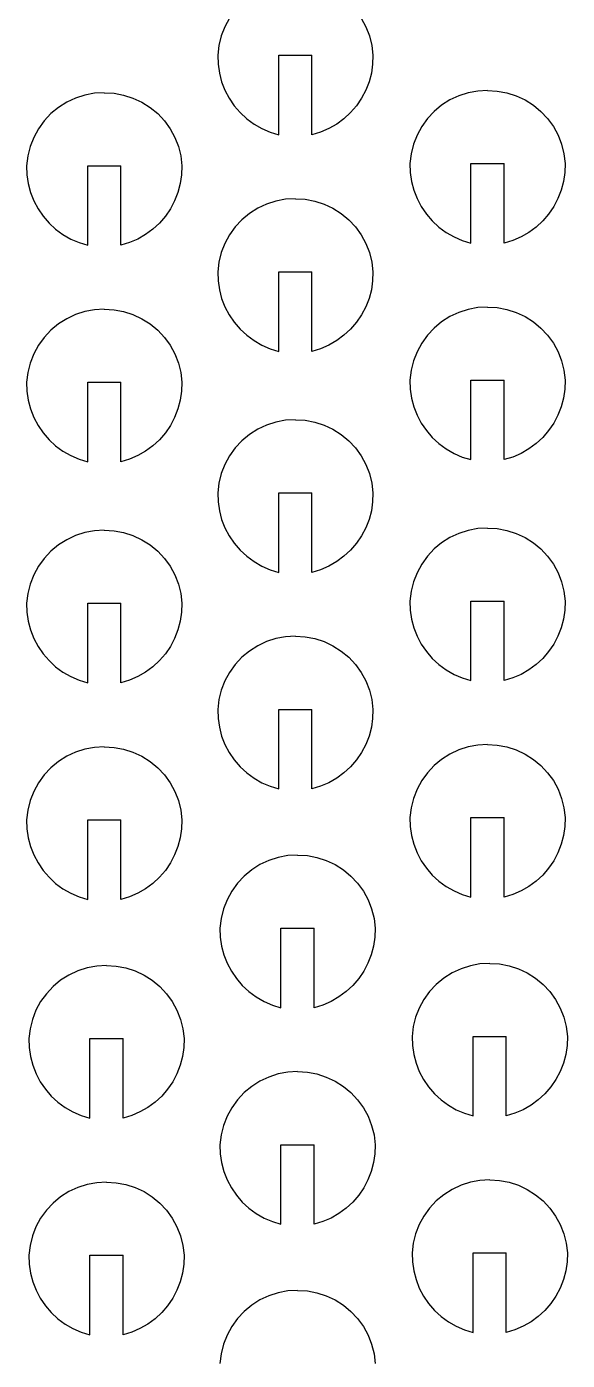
# Model space of a CAD drawing. Extents: x -3998 to 3998, y -3549 to 3549.
# Drawn here: x -1248 to -1004, y -2669 to -2066 of the extents above; entities that cross this region are included whole.
import ezdxf

# ---------------------------------------------------------------- set-up
doc = ezdxf.new("R2010")
doc.units = 0
doc.header["$MEASUREMENT"] = 0
doc.layers.get('0').update_dxf_attribs({"linetype": 'CONTINUOUS'})

msp = doc.modelspace()

# ---------------------------------------------------------------- linework, layer by layer
for p, q in [((-1156.65, -2062.09), (-1158.77, -2065.98)), ((-1097.05, -2062.09), (-1094.93, -2065.98)), ((-1158.77, -2065.98), (-1160.38, -2070.11)), ((-1094.93, -2065.98), (-1093.31, -2070.11)), ((-1161.46, -2074.41), (-1161.98, -2078.82)), ((-1160.38, -2070.11), (-1161.46, -2074.41)), ((-1093.31, -2070.11), (-1092.24, -2074.41)), ((-1092.24, -2074.41), (-1091.72, -2078.82)), ((-1161.98, -2078.82), (-1161.85, -2082.9)), ((-1134.35, -2114.82), (-1134.35, -2078.82)), ((-1134.35, -2078.82), (-1119.35, -2078.82)), ((-1119.35, -2114.82), (-1119.35, -2078.82)), ((-1091.72, -2078.82), (-1091.85, -2082.9)), ((-1161.85, -2082.9), (-1161.25, -2086.94)), ((-1161.25, -2086.94), (-1160.21, -2090.89)), ((-1092.44, -2086.94), (-1093.49, -2090.89)), ((-1091.85, -2082.9), (-1092.44, -2086.94)), ((-1160.21, -2090.89), (-1158.72, -2094.7)), ((-1093.49, -2090.89), (-1094.98, -2094.7)), ((-1230.37, -2100.06), (-1234.11, -2102.44)), ((-1226.35, -2098.19), (-1230.37, -2100.06)), ((-1222.13, -2096.83), (-1226.35, -2098.19)), ((-1217.77, -2096.02), (-1222.13, -2096.83)), ((-1213.35, -2095.77), (-1217.77, -2096.02)), ((-1213.35, -2095.77), (-1208.92, -2096.02)), ((-1208.92, -2096.02), (-1204.57, -2096.83)), ((-1204.57, -2096.83), (-1200.35, -2098.19)), ((-1200.35, -2098.19), (-1196.33, -2100.06)), ((-1196.33, -2100.06), (-1192.59, -2102.44)), ((-1158.72, -2094.7), (-1156.82, -2098.31)), ((-1156.82, -2098.31), (-1154.52, -2101.69)), ((-1096.88, -2098.31), (-1099.18, -2101.69)), ((-1094.98, -2094.7), (-1096.88, -2098.31)), ((-1056.87, -2099.06), (-1060.61, -2101.44)), ((-1052.85, -2097.19), (-1056.87, -2099.06)), ((-1048.63, -2095.83), (-1052.85, -2097.19)), ((-1044.27, -2095.02), (-1048.63, -2095.83)), ((-1039.85, -2094.77), (-1044.27, -2095.02)), ((-1039.85, -2094.77), (-1035.42, -2095.02)), ((-1035.42, -2095.02), (-1031.07, -2095.83)), ((-1031.07, -2095.83), (-1026.85, -2097.19)), ((-1026.85, -2097.19), (-1022.83, -2099.06)), ((-1022.83, -2099.06), (-1019.09, -2101.44)), ((-1237.53, -2105.26), (-1240.56, -2108.5)), ((-1234.11, -2102.44), (-1237.53, -2105.26)), ((-1192.59, -2102.44), (-1189.17, -2105.26)), ((-1189.17, -2105.26), (-1186.14, -2108.5)), ((-1154.52, -2101.69), (-1151.85, -2104.79)), ((-1151.85, -2104.79), (-1148.85, -2107.56)), ((-1101.85, -2104.79), (-1104.85, -2107.56)), ((-1099.18, -2101.69), (-1101.85, -2104.79)), ((-1064.03, -2104.26), (-1067.06, -2107.5)), ((-1060.61, -2101.44), (-1064.03, -2104.26)), ((-1019.09, -2101.44), (-1015.67, -2104.26)), ((-1015.67, -2104.26), (-1012.64, -2107.5)), ((-1243.15, -2112.09), (-1245.27, -2115.98)), ((-1240.56, -2108.5), (-1243.15, -2112.09)), ((-1186.14, -2108.5), (-1183.55, -2112.09)), ((-1183.55, -2112.09), (-1181.43, -2115.98)), ((-1148.85, -2107.56), (-1145.56, -2109.98)), ((-1145.56, -2109.98), (-1142.01, -2112.01)), ((-1142.01, -2112.01), (-1138.26, -2113.63)), ((-1111.69, -2112.01), (-1115.44, -2113.63)), ((-1108.14, -2109.98), (-1111.69, -2112.01)), ((-1104.85, -2107.56), (-1108.14, -2109.98)), ((-1069.65, -2111.09), (-1071.77, -2114.98)), ((-1067.06, -2107.5), (-1069.65, -2111.09)), ((-1012.64, -2107.5), (-1010.05, -2111.09)), ((-1010.05, -2111.09), (-1007.93, -2114.98)), ((-1245.27, -2115.98), (-1246.88, -2120.11)), ((-1181.43, -2115.98), (-1179.81, -2120.11)), ((-1138.26, -2113.63), (-1134.35, -2114.82)), ((-1115.44, -2113.63), (-1119.35, -2114.82)), ((-1071.77, -2114.98), (-1073.38, -2119.11)), ((-1007.93, -2114.98), (-1006.31, -2119.11)), ((-1246.88, -2120.11), (-1247.96, -2124.41)), ((-1179.81, -2120.11), (-1178.74, -2124.41)), ((-1074.46, -2123.41), (-1074.98, -2127.82)), ((-1073.38, -2119.11), (-1074.46, -2123.41)), ((-1006.31, -2119.11), (-1005.24, -2123.41)), ((-1005.24, -2123.41), (-1004.72, -2127.82)), ((-1247.96, -2124.41), (-1248.48, -2128.82)), ((-1248.48, -2128.82), (-1248.35, -2132.9)), ((-1220.85, -2128.82), (-1205.85, -2128.82)), ((-1220.85, -2164.82), (-1220.85, -2128.82)), ((-1205.85, -2164.82), (-1205.85, -2128.82)), ((-1178.74, -2124.41), (-1178.22, -2128.82)), ((-1178.22, -2128.82), (-1178.35, -2132.9)), ((-1074.98, -2127.82), (-1074.85, -2131.9)), ((-1047.35, -2127.82), (-1032.35, -2127.82)), ((-1047.35, -2163.82), (-1047.35, -2127.82)), ((-1032.35, -2163.82), (-1032.35, -2127.82)), ((-1004.72, -2127.82), (-1004.85, -2131.9)), ((-1248.35, -2132.9), (-1247.75, -2136.94)), ((-1178.35, -2132.9), (-1178.94, -2136.94)), ((-1074.85, -2131.9), (-1074.25, -2135.94)), ((-1074.25, -2135.94), (-1073.21, -2139.89)), ((-1005.44, -2135.94), (-1006.49, -2139.89)), ((-1004.85, -2131.9), (-1005.44, -2135.94)), ((-1247.75, -2136.94), (-1246.71, -2140.89)), ((-1246.71, -2140.89), (-1245.22, -2144.7)), ((-1179.99, -2140.89), (-1181.48, -2144.7)), ((-1178.94, -2136.94), (-1179.99, -2140.89)), ((-1073.21, -2139.89), (-1071.72, -2143.7)), ((-1006.49, -2139.89), (-1007.98, -2143.7)), ((-1245.22, -2144.7), (-1243.32, -2148.31)), ((-1243.32, -2148.31), (-1241.02, -2151.69)), ((-1183.38, -2148.31), (-1185.68, -2151.69)), ((-1181.48, -2144.7), (-1183.38, -2148.31)), ((-1143.87, -2148.06), (-1147.61, -2150.44)), ((-1139.85, -2146.19), (-1143.87, -2148.06)), ((-1135.63, -2144.83), (-1139.85, -2146.19)), ((-1131.27, -2144.02), (-1135.63, -2144.83)), ((-1126.85, -2143.77), (-1131.27, -2144.02)), ((-1126.85, -2143.77), (-1122.42, -2144.02)), ((-1122.42, -2144.02), (-1118.07, -2144.83)), ((-1118.07, -2144.83), (-1113.85, -2146.19)), ((-1113.85, -2146.19), (-1109.83, -2148.06)), ((-1109.83, -2148.06), (-1106.09, -2150.44)), ((-1071.72, -2143.7), (-1069.82, -2147.31)), ((-1069.82, -2147.31), (-1067.52, -2150.69)), ((-1009.88, -2147.31), (-1012.18, -2150.69)), ((-1007.98, -2143.7), (-1009.88, -2147.31)), ((-1241.02, -2151.69), (-1238.35, -2154.79)), ((-1185.68, -2151.69), (-1188.35, -2154.79)), ((-1151.03, -2153.26), (-1154.06, -2156.5)), ((-1147.61, -2150.44), (-1151.03, -2153.26)), ((-1106.09, -2150.44), (-1102.67, -2153.26)), ((-1102.67, -2153.26), (-1099.64, -2156.5)), ((-1067.52, -2150.69), (-1064.85, -2153.79)), ((-1064.85, -2153.79), (-1061.85, -2156.56)), ((-1014.85, -2153.79), (-1017.85, -2156.56)), ((-1012.18, -2150.69), (-1014.85, -2153.79)), ((-1238.35, -2154.79), (-1235.35, -2157.56)), ((-1235.35, -2157.56), (-1232.06, -2159.98)), ((-1232.06, -2159.98), (-1228.51, -2162.01)), ((-1194.64, -2159.98), (-1198.19, -2162.01)), ((-1191.35, -2157.56), (-1194.64, -2159.98)), ((-1188.35, -2154.79), (-1191.35, -2157.56)), ((-1156.65, -2160.09), (-1158.77, -2163.98)), ((-1154.06, -2156.5), (-1156.65, -2160.09)), ((-1099.64, -2156.5), (-1097.05, -2160.09)), ((-1097.05, -2160.09), (-1094.93, -2163.98)), ((-1061.85, -2156.56), (-1058.56, -2158.98)), ((-1058.56, -2158.98), (-1055.01, -2161.01)), ((-1021.14, -2158.98), (-1024.69, -2161.01)), ((-1017.85, -2156.56), (-1021.14, -2158.98)), ((-1228.51, -2162.01), (-1224.76, -2163.63)), ((-1224.76, -2163.63), (-1220.85, -2164.82)), ((-1201.94, -2163.63), (-1205.85, -2164.82)), ((-1198.19, -2162.01), (-1201.94, -2163.63)), ((-1158.77, -2163.98), (-1160.38, -2168.11)), ((-1094.93, -2163.98), (-1093.31, -2168.11)), ((-1055.01, -2161.01), (-1051.26, -2162.63)), ((-1051.26, -2162.63), (-1047.35, -2163.82)), ((-1028.44, -2162.63), (-1032.35, -2163.82)), ((-1024.69, -2161.01), (-1028.44, -2162.63)), ((-1161.46, -2172.41), (-1161.98, -2176.82)), ((-1160.38, -2168.11), (-1161.46, -2172.41)), ((-1093.31, -2168.11), (-1092.24, -2172.41)), ((-1092.24, -2172.41), (-1091.72, -2176.82)), ((-1161.98, -2176.82), (-1161.85, -2180.9)), ((-1134.35, -2176.82), (-1119.35, -2176.82)), ((-1134.35, -2212.82), (-1134.35, -2176.82)), ((-1119.35, -2212.82), (-1119.35, -2176.82)), ((-1091.72, -2176.82), (-1091.85, -2180.9)), ((-1161.85, -2180.9), (-1161.25, -2184.94)), ((-1091.85, -2180.9), (-1092.44, -2184.94)), ((-1161.25, -2184.94), (-1160.21, -2188.89)), ((-1160.21, -2188.89), (-1158.72, -2192.7)), ((-1093.49, -2188.89), (-1094.98, -2192.7)), ((-1092.44, -2184.94), (-1093.49, -2188.89)), ((-1226.35, -2196.19), (-1230.37, -2198.06)), ((-1222.13, -2194.83), (-1226.35, -2196.19)), ((-1217.77, -2194.02), (-1222.13, -2194.83)), ((-1213.35, -2193.77), (-1217.77, -2194.02)), ((-1213.35, -2193.77), (-1208.92, -2194.02)), ((-1208.92, -2194.02), (-1204.57, -2194.83)), ((-1204.57, -2194.83), (-1200.35, -2196.19)), ((-1200.35, -2196.19), (-1196.33, -2198.06)), ((-1158.72, -2192.7), (-1156.82, -2196.31)), ((-1156.82, -2196.31), (-1154.52, -2199.69)), ((-1096.88, -2196.31), (-1099.18, -2199.69)), ((-1094.98, -2192.7), (-1096.88, -2196.31)), ((-1052.85, -2195.19), (-1056.87, -2197.06)), ((-1048.63, -2193.83), (-1052.85, -2195.19)), ((-1044.27, -2193.02), (-1048.63, -2193.83)), ((-1039.85, -2192.77), (-1044.27, -2193.02)), ((-1039.85, -2192.77), (-1035.42, -2193.02)), ((-1035.42, -2193.02), (-1031.07, -2193.83)), ((-1031.07, -2193.83), (-1026.85, -2195.19)), ((-1026.85, -2195.19), (-1022.83, -2197.06)), ((-1234.11, -2200.44), (-1237.53, -2203.26)), ((-1230.37, -2198.06), (-1234.11, -2200.44)), ((-1196.33, -2198.06), (-1192.59, -2200.44)), ((-1192.59, -2200.44), (-1189.17, -2203.26)), ((-1154.52, -2199.69), (-1151.85, -2202.79)), ((-1099.18, -2199.69), (-1101.85, -2202.79)), ((-1064.03, -2202.26), (-1067.06, -2205.5)), ((-1060.61, -2199.44), (-1064.03, -2202.26)), ((-1056.87, -2197.06), (-1060.61, -2199.44)), ((-1022.83, -2197.06), (-1019.09, -2199.44)), ((-1019.09, -2199.44), (-1015.67, -2202.26)), ((-1015.67, -2202.26), (-1012.64, -2205.5)), ((-1240.56, -2206.5), (-1243.15, -2210.09)), ((-1237.53, -2203.26), (-1240.56, -2206.5)), ((-1189.17, -2203.26), (-1186.14, -2206.5)), ((-1186.14, -2206.5), (-1183.55, -2210.09)), ((-1151.85, -2202.79), (-1148.85, -2205.56)), ((-1148.85, -2205.56), (-1145.56, -2207.98)), ((-1145.56, -2207.98), (-1142.01, -2210.01)), ((-1108.14, -2207.98), (-1111.69, -2210.01)), ((-1104.85, -2205.56), (-1108.14, -2207.98)), ((-1101.85, -2202.79), (-1104.85, -2205.56)), ((-1067.06, -2205.5), (-1069.65, -2209.09)), ((-1012.64, -2205.5), (-1010.05, -2209.09)), ((-1245.27, -2213.98), (-1246.88, -2218.11)), ((-1243.15, -2210.09), (-1245.27, -2213.98)), ((-1183.55, -2210.09), (-1181.43, -2213.98)), ((-1181.43, -2213.98), (-1179.81, -2218.11)), ((-1142.01, -2210.01), (-1138.26, -2211.63)), ((-1138.26, -2211.63), (-1134.35, -2212.82)), ((-1115.44, -2211.63), (-1119.35, -2212.82)), ((-1111.69, -2210.01), (-1115.44, -2211.63)), ((-1071.77, -2212.98), (-1073.38, -2217.11)), ((-1069.65, -2209.09), (-1071.77, -2212.98)), ((-1010.05, -2209.09), (-1007.93, -2212.98)), ((-1007.93, -2212.98), (-1006.31, -2217.11)), ((-1246.88, -2218.11), (-1247.96, -2222.41)), ((-1179.81, -2218.11), (-1178.74, -2222.41)), ((-1073.38, -2217.11), (-1074.46, -2221.41)), ((-1006.31, -2217.11), (-1005.24, -2221.41)), ((-1247.96, -2222.41), (-1248.48, -2226.82)), ((-1248.48, -2226.82), (-1248.35, -2230.9)), ((-1220.85, -2226.82), (-1205.85, -2226.82)), ((-1220.85, -2262.82), (-1220.85, -2226.82)), ((-1205.85, -2262.82), (-1205.85, -2226.82)), ((-1178.74, -2222.41), (-1178.22, -2226.82)), ((-1178.22, -2226.82), (-1178.35, -2230.9)), ((-1074.46, -2221.41), (-1074.98, -2225.82)), ((-1074.98, -2225.82), (-1074.85, -2229.9)), ((-1047.35, -2225.82), (-1032.35, -2225.82)), ((-1047.35, -2261.82), (-1047.35, -2225.82)), ((-1032.35, -2261.82), (-1032.35, -2225.82)), ((-1005.24, -2221.41), (-1004.72, -2225.82)), ((-1004.72, -2225.82), (-1004.85, -2229.9)), ((-1248.35, -2230.9), (-1247.75, -2234.94)), ((-1178.35, -2230.9), (-1178.94, -2234.94)), ((-1074.85, -2229.9), (-1074.25, -2233.94)), ((-1004.85, -2229.9), (-1005.44, -2233.94)), ((-1247.75, -2234.94), (-1246.71, -2238.89)), ((-1246.71, -2238.89), (-1245.22, -2242.7)), ((-1179.99, -2238.89), (-1181.48, -2242.7)), ((-1178.94, -2234.94), (-1179.99, -2238.89)), ((-1074.25, -2233.94), (-1073.21, -2237.89)), ((-1073.21, -2237.89), (-1071.72, -2241.7)), ((-1006.49, -2237.89), (-1007.98, -2241.7)), ((-1005.44, -2233.94), (-1006.49, -2237.89)), ((-1245.22, -2242.7), (-1243.32, -2246.31)), ((-1181.48, -2242.7), (-1183.38, -2246.31)), ((-1135.63, -2244.83), (-1139.85, -2246.19)), ((-1131.27, -2244.02), (-1135.63, -2244.83)), ((-1126.85, -2243.77), (-1131.27, -2244.02)), ((-1126.85, -2243.77), (-1122.42, -2244.02)), ((-1122.42, -2244.02), (-1118.07, -2244.83)), ((-1118.07, -2244.83), (-1113.85, -2246.19)), ((-1071.72, -2241.7), (-1069.82, -2245.31)), ((-1007.98, -2241.7), (-1009.88, -2245.31)), ((-1243.32, -2246.31), (-1241.02, -2249.69)), ((-1241.02, -2249.69), (-1238.35, -2252.79)), ((-1185.68, -2249.69), (-1188.35, -2252.79)), ((-1183.38, -2246.31), (-1185.68, -2249.69)), ((-1147.61, -2250.44), (-1151.03, -2253.26)), ((-1143.87, -2248.06), (-1147.61, -2250.44)), ((-1139.85, -2246.19), (-1143.87, -2248.06)), ((-1113.85, -2246.19), (-1109.83, -2248.06)), ((-1109.83, -2248.06), (-1106.09, -2250.44)), ((-1106.09, -2250.44), (-1102.67, -2253.26)), ((-1069.82, -2245.31), (-1067.52, -2248.69)), ((-1067.52, -2248.69), (-1064.85, -2251.79)), ((-1012.18, -2248.69), (-1014.85, -2251.79)), ((-1009.88, -2245.31), (-1012.18, -2248.69)), ((-1238.35, -2252.79), (-1235.35, -2255.56)), ((-1235.35, -2255.56), (-1232.06, -2257.98)), ((-1191.35, -2255.56), (-1194.64, -2257.98)), ((-1188.35, -2252.79), (-1191.35, -2255.56)), ((-1154.06, -2256.5), (-1156.65, -2260.09)), ((-1151.03, -2253.26), (-1154.06, -2256.5)), ((-1102.67, -2253.26), (-1099.64, -2256.5)), ((-1099.64, -2256.5), (-1097.05, -2260.09)), ((-1064.85, -2251.79), (-1061.85, -2254.56)), ((-1061.85, -2254.56), (-1058.56, -2256.98)), ((-1058.56, -2256.98), (-1055.01, -2259.01)), ((-1021.14, -2256.98), (-1024.69, -2259.01)), ((-1017.85, -2254.56), (-1021.14, -2256.98)), ((-1014.85, -2251.79), (-1017.85, -2254.56)), ((-1232.06, -2257.98), (-1228.51, -2260.01)), ((-1228.51, -2260.01), (-1224.76, -2261.63)), ((-1224.76, -2261.63), (-1220.85, -2262.82)), ((-1201.94, -2261.63), (-1205.85, -2262.82)), ((-1198.19, -2260.01), (-1201.94, -2261.63)), ((-1194.64, -2257.98), (-1198.19, -2260.01)), ((-1156.65, -2260.09), (-1158.77, -2263.98)), ((-1097.05, -2260.09), (-1094.93, -2263.98)), ((-1055.01, -2259.01), (-1051.26, -2260.63)), ((-1051.26, -2260.63), (-1047.35, -2261.82)), ((-1028.44, -2260.63), (-1032.35, -2261.82)), ((-1024.69, -2259.01), (-1028.44, -2260.63)), ((-1160.38, -2268.11), (-1161.46, -2272.41)), ((-1158.77, -2263.98), (-1160.38, -2268.11)), ((-1094.93, -2263.98), (-1093.31, -2268.11)), ((-1093.31, -2268.11), (-1092.24, -2272.41)), ((-1161.46, -2272.41), (-1161.98, -2276.82)), ((-1092.24, -2272.41), (-1091.72, -2276.82)), ((-1161.98, -2276.82), (-1161.85, -2280.9)), ((-1161.85, -2280.9), (-1161.25, -2284.94)), ((-1134.35, -2276.82), (-1119.35, -2276.82)), ((-1134.35, -2312.82), (-1134.35, -2276.82)), ((-1119.35, -2312.82), (-1119.35, -2276.82)), ((-1091.85, -2280.9), (-1092.44, -2284.94)), ((-1091.72, -2276.82), (-1091.85, -2280.9)), ((-1161.25, -2284.94), (-1160.21, -2288.89)), ((-1092.44, -2284.94), (-1093.49, -2288.89)), ((-1160.21, -2288.89), (-1158.72, -2292.7)), ((-1158.72, -2292.7), (-1156.82, -2296.31)), ((-1094.98, -2292.7), (-1096.88, -2296.31)), ((-1093.49, -2288.89), (-1094.98, -2292.7)), ((-1044.27, -2293.02), (-1048.63, -2293.83)), ((-1039.85, -2292.77), (-1044.27, -2293.02)), ((-1039.85, -2292.77), (-1035.42, -2293.02)), ((-1035.42, -2293.02), (-1031.07, -2293.83)), ((-1230.37, -2298.06), (-1234.11, -2300.44)), ((-1226.35, -2296.19), (-1230.37, -2298.06)), ((-1222.13, -2294.83), (-1226.35, -2296.19)), ((-1217.77, -2294.02), (-1222.13, -2294.83)), ((-1213.35, -2293.77), (-1217.77, -2294.02)), ((-1213.35, -2293.77), (-1208.92, -2294.02)), ((-1208.92, -2294.02), (-1204.57, -2294.83)), ((-1204.57, -2294.83), (-1200.35, -2296.19)), ((-1200.35, -2296.19), (-1196.33, -2298.06)), ((-1196.33, -2298.06), (-1192.59, -2300.44)), ((-1156.82, -2296.31), (-1154.52, -2299.69)), ((-1096.88, -2296.31), (-1099.18, -2299.69)), ((-1056.87, -2297.06), (-1060.61, -2299.44)), ((-1052.85, -2295.19), (-1056.87, -2297.06)), ((-1048.63, -2293.83), (-1052.85, -2295.19)), ((-1031.07, -2293.83), (-1026.85, -2295.19)), ((-1026.85, -2295.19), (-1022.83, -2297.06)), ((-1022.83, -2297.06), (-1019.09, -2299.44)), ((-1237.53, -2303.26), (-1240.56, -2306.5)), ((-1234.11, -2300.44), (-1237.53, -2303.26)), ((-1192.59, -2300.44), (-1189.17, -2303.26)), ((-1189.17, -2303.26), (-1186.14, -2306.5)), ((-1154.52, -2299.69), (-1151.85, -2302.79)), ((-1151.85, -2302.79), (-1148.85, -2305.56)), ((-1101.85, -2302.79), (-1104.85, -2305.56)), ((-1099.18, -2299.69), (-1101.85, -2302.79)), ((-1064.03, -2302.26), (-1067.06, -2305.5)), ((-1060.61, -2299.44), (-1064.03, -2302.26)), ((-1019.09, -2299.44), (-1015.67, -2302.26)), ((-1015.67, -2302.26), (-1012.64, -2305.5)), ((-1243.15, -2310.09), (-1245.27, -2313.98)), ((-1240.56, -2306.5), (-1243.15, -2310.09)), ((-1186.14, -2306.5), (-1183.55, -2310.09)), ((-1183.55, -2310.09), (-1181.43, -2313.98)), ((-1148.85, -2305.56), (-1145.56, -2307.98)), ((-1145.56, -2307.98), (-1142.01, -2310.01)), ((-1142.01, -2310.01), (-1138.26, -2311.63)), ((-1111.69, -2310.01), (-1115.44, -2311.63)), ((-1108.14, -2307.98), (-1111.69, -2310.01)), ((-1104.85, -2305.56), (-1108.14, -2307.98)), ((-1069.65, -2309.09), (-1071.77, -2312.98)), ((-1067.06, -2305.5), (-1069.65, -2309.09)), ((-1012.64, -2305.5), (-1010.05, -2309.09)), ((-1010.05, -2309.09), (-1007.93, -2312.98)), ((-1245.27, -2313.98), (-1246.88, -2318.11)), ((-1181.43, -2313.98), (-1179.81, -2318.11)), ((-1138.26, -2311.63), (-1134.35, -2312.82)), ((-1115.44, -2311.63), (-1119.35, -2312.82)), ((-1073.38, -2317.11), (-1074.46, -2321.41)), ((-1071.77, -2312.98), (-1073.38, -2317.11)), ((-1007.93, -2312.98), (-1006.31, -2317.11)), ((-1006.31, -2317.11), (-1005.24, -2321.41)), ((-1247.96, -2322.41), (-1248.48, -2326.82)), ((-1246.88, -2318.11), (-1247.96, -2322.41)), ((-1179.81, -2318.11), (-1178.74, -2322.41)), ((-1178.74, -2322.41), (-1178.22, -2326.82)), ((-1074.46, -2321.41), (-1074.98, -2325.82)), ((-1005.24, -2321.41), (-1004.72, -2325.82)), ((-1248.48, -2326.82), (-1248.35, -2330.9)), ((-1220.85, -2326.82), (-1205.85, -2326.82)), ((-1220.85, -2362.82), (-1220.85, -2326.82)), ((-1205.85, -2362.82), (-1205.85, -2326.82)), ((-1178.22, -2326.82), (-1178.35, -2330.9)), ((-1074.98, -2325.82), (-1074.85, -2329.9)), ((-1047.35, -2361.82), (-1047.35, -2325.82)), ((-1047.35, -2325.82), (-1032.35, -2325.82)), ((-1032.35, -2361.82), (-1032.35, -2325.82)), ((-1004.72, -2325.82), (-1004.85, -2329.9)), ((-1248.35, -2330.9), (-1247.75, -2334.94)), ((-1247.75, -2334.94), (-1246.71, -2338.89)), ((-1178.94, -2334.94), (-1179.99, -2338.89)), ((-1178.35, -2330.9), (-1178.94, -2334.94)), ((-1074.85, -2329.9), (-1074.25, -2333.94)), ((-1074.25, -2333.94), (-1073.21, -2337.89)), ((-1005.44, -2333.94), (-1006.49, -2337.89)), ((-1004.85, -2329.9), (-1005.44, -2333.94)), ((-1246.71, -2338.89), (-1245.22, -2342.7)), ((-1179.99, -2338.89), (-1181.48, -2342.7)), ((-1073.21, -2337.89), (-1071.72, -2341.7)), ((-1006.49, -2337.89), (-1007.98, -2341.7)), ((-1245.22, -2342.7), (-1243.32, -2346.31)), ((-1243.32, -2346.31), (-1241.02, -2349.69)), ((-1183.38, -2346.31), (-1185.68, -2349.69)), ((-1181.48, -2342.7), (-1183.38, -2346.31)), ((-1143.87, -2346.06), (-1147.61, -2348.44)), ((-1139.85, -2344.19), (-1143.87, -2346.06)), ((-1135.63, -2342.83), (-1139.85, -2344.19)), ((-1131.27, -2342.02), (-1135.63, -2342.83)), ((-1126.85, -2341.77), (-1131.27, -2342.02)), ((-1126.85, -2341.77), (-1122.42, -2342.02)), ((-1122.42, -2342.02), (-1118.07, -2342.83)), ((-1118.07, -2342.83), (-1113.85, -2344.19)), ((-1113.85, -2344.19), (-1109.83, -2346.06)), ((-1109.83, -2346.06), (-1106.09, -2348.44)), ((-1071.72, -2341.7), (-1069.82, -2345.31)), ((-1069.82, -2345.31), (-1067.52, -2348.69)), ((-1009.88, -2345.31), (-1012.18, -2348.69)), ((-1007.98, -2341.7), (-1009.88, -2345.31)), ((-1241.02, -2349.69), (-1238.35, -2352.79)), ((-1238.35, -2352.79), (-1235.35, -2355.56)), ((-1188.35, -2352.79), (-1191.35, -2355.56)), ((-1185.68, -2349.69), (-1188.35, -2352.79)), ((-1151.03, -2351.26), (-1154.06, -2354.5)), ((-1147.61, -2348.44), (-1151.03, -2351.26)), ((-1106.09, -2348.44), (-1102.67, -2351.26)), ((-1102.67, -2351.26), (-1099.64, -2354.5)), ((-1067.52, -2348.69), (-1064.85, -2351.79)), ((-1064.85, -2351.79), (-1061.85, -2354.56)), ((-1014.85, -2351.79), (-1017.85, -2354.56)), ((-1012.18, -2348.69), (-1014.85, -2351.79)), ((-1235.35, -2355.56), (-1232.06, -2357.98)), ((-1232.06, -2357.98), (-1228.51, -2360.01)), ((-1194.64, -2357.98), (-1198.19, -2360.01)), ((-1191.35, -2355.56), (-1194.64, -2357.98)), ((-1156.65, -2358.09), (-1158.77, -2361.98)), ((-1154.06, -2354.5), (-1156.65, -2358.09)), ((-1099.64, -2354.5), (-1097.05, -2358.09)), ((-1097.05, -2358.09), (-1094.93, -2361.98)), ((-1061.85, -2354.56), (-1058.56, -2356.98)), ((-1058.56, -2356.98), (-1055.01, -2359.01)), ((-1055.01, -2359.01), (-1051.26, -2360.63)), ((-1024.69, -2359.01), (-1028.44, -2360.63)), ((-1021.14, -2356.98), (-1024.69, -2359.01)), ((-1017.85, -2354.56), (-1021.14, -2356.98)), ((-1228.51, -2360.01), (-1224.76, -2361.63)), ((-1224.76, -2361.63), (-1220.85, -2362.82)), ((-1201.94, -2361.63), (-1205.85, -2362.82)), ((-1198.19, -2360.01), (-1201.94, -2361.63)), ((-1158.77, -2361.98), (-1160.38, -2366.11)), ((-1094.93, -2361.98), (-1093.31, -2366.11)), ((-1051.26, -2360.63), (-1047.35, -2361.82)), ((-1028.44, -2360.63), (-1032.35, -2361.82)), ((-1161.46, -2370.41), (-1161.98, -2374.82)), ((-1160.38, -2366.11), (-1161.46, -2370.41)), ((-1093.31, -2366.11), (-1092.24, -2370.41)), ((-1092.24, -2370.41), (-1091.72, -2374.82)), ((-1161.98, -2374.82), (-1161.85, -2378.9)), ((-1134.35, -2410.82), (-1134.35, -2374.82)), ((-1134.35, -2374.82), (-1119.35, -2374.82)), ((-1119.35, -2410.82), (-1119.35, -2374.82)), ((-1091.72, -2374.82), (-1091.85, -2378.9)), ((-1161.85, -2378.9), (-1161.25, -2382.94)), ((-1161.25, -2382.94), (-1160.21, -2386.89)), ((-1092.44, -2382.94), (-1093.49, -2386.89)), ((-1091.85, -2378.9), (-1092.44, -2382.94)), ((-1160.21, -2386.89), (-1158.72, -2390.7)), ((-1093.49, -2386.89), (-1094.98, -2390.7)), ((-1226.35, -2394.19), (-1230.37, -2396.06)), ((-1222.13, -2392.83), (-1226.35, -2394.19)), ((-1217.77, -2392.02), (-1222.13, -2392.83)), ((-1213.35, -2391.77), (-1217.77, -2392.02)), ((-1213.35, -2391.77), (-1208.92, -2392.02)), ((-1208.92, -2392.02), (-1204.57, -2392.83)), ((-1204.57, -2392.83), (-1200.35, -2394.19)), ((-1200.35, -2394.19), (-1196.33, -2396.06)), ((-1158.72, -2390.7), (-1156.82, -2394.31)), ((-1156.82, -2394.31), (-1154.52, -2397.69)), ((-1096.88, -2394.31), (-1099.18, -2397.69)), ((-1094.98, -2390.7), (-1096.88, -2394.31)), ((-1056.87, -2395.06), (-1060.61, -2397.44)), ((-1052.85, -2393.19), (-1056.87, -2395.06)), ((-1048.63, -2391.83), (-1052.85, -2393.19)), ((-1044.27, -2391.02), (-1048.63, -2391.83)), ((-1039.85, -2390.77), (-1044.27, -2391.02)), ((-1039.85, -2390.77), (-1035.42, -2391.02)), ((-1035.42, -2391.02), (-1031.07, -2391.83)), ((-1031.07, -2391.83), (-1026.85, -2393.19)), ((-1026.85, -2393.19), (-1022.83, -2395.06)), ((-1022.83, -2395.06), (-1019.09, -2397.44)), ((-1237.53, -2401.26), (-1240.56, -2404.5)), ((-1234.11, -2398.44), (-1237.53, -2401.26)), ((-1230.37, -2396.06), (-1234.11, -2398.44)), ((-1196.33, -2396.06), (-1192.59, -2398.44)), ((-1192.59, -2398.44), (-1189.17, -2401.26)), ((-1189.17, -2401.26), (-1186.14, -2404.5)), ((-1154.52, -2397.69), (-1151.85, -2400.79)), ((-1151.85, -2400.79), (-1148.85, -2403.56)), ((-1101.85, -2400.79), (-1104.85, -2403.56)), ((-1099.18, -2397.69), (-1101.85, -2400.79)), ((-1064.03, -2400.26), (-1067.06, -2403.5)), ((-1060.61, -2397.44), (-1064.03, -2400.26)), ((-1019.09, -2397.44), (-1015.67, -2400.26)), ((-1015.67, -2400.26), (-1012.64, -2403.5)), ((-1240.56, -2404.5), (-1243.15, -2408.09)), ((-1186.14, -2404.5), (-1183.55, -2408.09)), ((-1148.85, -2403.56), (-1145.56, -2405.98)), ((-1145.56, -2405.98), (-1142.01, -2408.01)), ((-1108.14, -2405.98), (-1111.69, -2408.01)), ((-1104.85, -2403.56), (-1108.14, -2405.98)), ((-1069.65, -2407.09), (-1071.77, -2410.98)), ((-1067.06, -2403.5), (-1069.65, -2407.09)), ((-1012.64, -2403.5), (-1010.05, -2407.09)), ((-1010.05, -2407.09), (-1007.93, -2410.98)), ((-1245.27, -2411.98), (-1246.88, -2416.11)), ((-1243.15, -2408.09), (-1245.27, -2411.98)), ((-1183.55, -2408.09), (-1181.43, -2411.98)), ((-1181.43, -2411.98), (-1179.81, -2416.11)), ((-1142.01, -2408.01), (-1138.26, -2409.63)), ((-1138.26, -2409.63), (-1134.35, -2410.82)), ((-1115.44, -2409.63), (-1119.35, -2410.82)), ((-1111.69, -2408.01), (-1115.44, -2409.63)), ((-1071.77, -2410.98), (-1073.38, -2415.11)), ((-1007.93, -2410.98), (-1006.31, -2415.11)), ((-1246.88, -2416.11), (-1247.96, -2420.41)), ((-1179.81, -2416.11), (-1178.74, -2420.41)), ((-1074.46, -2419.41), (-1074.98, -2423.82)), ((-1073.38, -2415.11), (-1074.46, -2419.41)), ((-1006.31, -2415.11), (-1005.24, -2419.41)), ((-1005.24, -2419.41), (-1004.72, -2423.82)), ((-1247.96, -2420.41), (-1248.48, -2424.82)), ((-1248.48, -2424.82), (-1248.35, -2428.9)), ((-1220.85, -2424.82), (-1205.85, -2424.82)), ((-1220.85, -2460.82), (-1220.85, -2424.82)), ((-1205.85, -2460.82), (-1205.85, -2424.82)), ((-1178.74, -2420.41), (-1178.22, -2424.82)), ((-1178.22, -2424.82), (-1178.35, -2428.9)), ((-1074.98, -2423.82), (-1074.85, -2427.9)), ((-1047.35, -2459.82), (-1047.35, -2423.82)), ((-1047.35, -2423.82), (-1032.35, -2423.82)), ((-1032.35, -2459.82), (-1032.35, -2423.82)), ((-1004.72, -2423.82), (-1004.85, -2427.9)), ((-1248.35, -2428.9), (-1247.75, -2432.94)), ((-1178.35, -2428.9), (-1178.94, -2432.94)), ((-1074.85, -2427.9), (-1074.25, -2431.94)), ((-1074.25, -2431.94), (-1073.21, -2435.89)), ((-1005.44, -2431.94), (-1006.49, -2435.89)), ((-1004.85, -2427.9), (-1005.44, -2431.94)), ((-1247.75, -2432.94), (-1246.71, -2436.89)), ((-1246.71, -2436.89), (-1245.22, -2440.7)), ((-1179.99, -2436.89), (-1181.48, -2440.7)), ((-1178.94, -2432.94), (-1179.99, -2436.89)), ((-1073.21, -2435.89), (-1071.72, -2439.7)), ((-1006.49, -2435.89), (-1007.98, -2439.7)), ((-1245.22, -2440.7), (-1243.32, -2444.31)), ((-1181.48, -2440.7), (-1183.38, -2444.31)), ((-1138.85, -2443.19), (-1142.87, -2445.06)), ((-1134.63, -2441.83), (-1138.85, -2443.19)), ((-1130.27, -2441.02), (-1134.63, -2441.83)), ((-1125.85, -2440.77), (-1130.27, -2441.02)), ((-1125.85, -2440.77), (-1121.42, -2441.02)), ((-1121.42, -2441.02), (-1117.07, -2441.83)), ((-1117.07, -2441.83), (-1112.85, -2443.19)), ((-1112.85, -2443.19), (-1108.83, -2445.06)), ((-1071.72, -2439.7), (-1069.82, -2443.31)), ((-1069.82, -2443.31), (-1067.52, -2446.69)), ((-1009.88, -2443.31), (-1012.18, -2446.69)), ((-1007.98, -2439.7), (-1009.88, -2443.31)), ((-1243.32, -2444.31), (-1241.02, -2447.69)), ((-1241.02, -2447.69), (-1238.35, -2450.79)), ((-1185.68, -2447.69), (-1188.35, -2450.79)), ((-1183.38, -2444.31), (-1185.68, -2447.69)), ((-1146.61, -2447.44), (-1150.03, -2450.26)), ((-1142.87, -2445.06), (-1146.61, -2447.44)), ((-1108.83, -2445.06), (-1105.09, -2447.44)), ((-1105.09, -2447.44), (-1101.67, -2450.26)), ((-1067.52, -2446.69), (-1064.85, -2449.79)), ((-1064.85, -2449.79), (-1061.85, -2452.56)), ((-1014.85, -2449.79), (-1017.85, -2452.56)), ((-1012.18, -2446.69), (-1014.85, -2449.79)), ((-1238.35, -2450.79), (-1235.35, -2453.56)), ((-1235.35, -2453.56), (-1232.06, -2455.98)), ((-1232.06, -2455.98), (-1228.51, -2458.01)), ((-1194.64, -2455.98), (-1198.19, -2458.01)), ((-1191.35, -2453.56), (-1194.64, -2455.98)), ((-1188.35, -2450.79), (-1191.35, -2453.56)), ((-1153.06, -2453.5), (-1155.65, -2457.09)), ((-1150.03, -2450.26), (-1153.06, -2453.5)), ((-1101.67, -2450.26), (-1098.64, -2453.5)), ((-1098.64, -2453.5), (-1096.05, -2457.09)), ((-1061.85, -2452.56), (-1058.56, -2454.98)), ((-1058.56, -2454.98), (-1055.01, -2457.01)), ((-1021.14, -2454.98), (-1024.69, -2457.01)), ((-1017.85, -2452.56), (-1021.14, -2454.98)), ((-1228.51, -2458.01), (-1224.76, -2459.63)), ((-1224.76, -2459.63), (-1220.85, -2460.82)), ((-1201.94, -2459.63), (-1205.85, -2460.82)), ((-1198.19, -2458.01), (-1201.94, -2459.63)), ((-1157.77, -2460.98), (-1159.38, -2465.11)), ((-1155.65, -2457.09), (-1157.77, -2460.98)), ((-1096.05, -2457.09), (-1093.93, -2460.98)), ((-1093.93, -2460.98), (-1092.31, -2465.11)), ((-1055.01, -2457.01), (-1051.26, -2458.63)), ((-1051.26, -2458.63), (-1047.35, -2459.82)), ((-1028.44, -2458.63), (-1032.35, -2459.82)), ((-1024.69, -2457.01), (-1028.44, -2458.63)), ((-1159.38, -2465.11), (-1160.46, -2469.41)), ((-1092.31, -2465.11), (-1091.24, -2469.41)), ((-1160.46, -2469.41), (-1160.98, -2473.82)), ((-1160.98, -2473.82), (-1160.85, -2477.9)), ((-1133.35, -2509.82), (-1133.35, -2473.82)), ((-1133.35, -2473.82), (-1118.35, -2473.82)), ((-1118.35, -2509.82), (-1118.35, -2473.82)), ((-1091.24, -2469.41), (-1090.72, -2473.82)), ((-1090.72, -2473.82), (-1090.85, -2477.9)), ((-1160.85, -2477.9), (-1160.25, -2481.94)), ((-1090.85, -2477.9), (-1091.44, -2481.94)), ((-1160.25, -2481.94), (-1159.21, -2485.89)), ((-1159.21, -2485.89), (-1157.72, -2489.7)), ((-1092.49, -2485.89), (-1093.98, -2489.7)), ((-1091.44, -2481.94), (-1092.49, -2485.89)), ((-1221.13, -2491.83), (-1225.35, -2493.19)), ((-1216.77, -2491.02), (-1221.13, -2491.83)), ((-1212.35, -2490.77), (-1216.77, -2491.02)), ((-1212.35, -2490.77), (-1207.92, -2491.02)), ((-1207.92, -2491.02), (-1203.57, -2491.83)), ((-1203.57, -2491.83), (-1199.35, -2493.19)), ((-1157.72, -2489.7), (-1155.82, -2493.31)), ((-1093.98, -2489.7), (-1095.88, -2493.31)), ((-1051.85, -2492.19), (-1055.87, -2494.06)), ((-1047.63, -2490.83), (-1051.85, -2492.19)), ((-1043.27, -2490.02), (-1047.63, -2490.83)), ((-1038.85, -2489.77), (-1043.27, -2490.02)), ((-1038.85, -2489.77), (-1034.42, -2490.02)), ((-1034.42, -2490.02), (-1030.07, -2490.83)), ((-1030.07, -2490.83), (-1025.85, -2492.19)), ((-1025.85, -2492.19), (-1021.83, -2494.06)), ((-1233.11, -2497.44), (-1236.53, -2500.26)), ((-1229.37, -2495.06), (-1233.11, -2497.44)), ((-1225.35, -2493.19), (-1229.37, -2495.06)), ((-1199.35, -2493.19), (-1195.33, -2495.06)), ((-1195.33, -2495.06), (-1191.59, -2497.44)), ((-1191.59, -2497.44), (-1188.17, -2500.26)), ((-1155.82, -2493.31), (-1153.52, -2496.69)), ((-1153.52, -2496.69), (-1150.85, -2499.79)), ((-1098.18, -2496.69), (-1100.85, -2499.79)), ((-1095.88, -2493.31), (-1098.18, -2496.69)), ((-1059.61, -2496.44), (-1063.03, -2499.26)), ((-1055.87, -2494.06), (-1059.61, -2496.44)), ((-1021.83, -2494.06), (-1018.09, -2496.44)), ((-1018.09, -2496.44), (-1014.67, -2499.26)), ((-1239.56, -2503.5), (-1242.15, -2507.09)), ((-1236.53, -2500.26), (-1239.56, -2503.5)), ((-1188.17, -2500.26), (-1185.14, -2503.5)), ((-1185.14, -2503.5), (-1182.55, -2507.09)), ((-1150.85, -2499.79), (-1147.85, -2502.56)), ((-1147.85, -2502.56), (-1144.56, -2504.98)), ((-1103.85, -2502.56), (-1107.14, -2504.98)), ((-1100.85, -2499.79), (-1103.85, -2502.56)), ((-1066.06, -2502.5), (-1068.65, -2506.09)), ((-1063.03, -2499.26), (-1066.06, -2502.5)), ((-1014.67, -2499.26), (-1011.64, -2502.5)), ((-1011.64, -2502.5), (-1009.05, -2506.09)), ((-1242.15, -2507.09), (-1244.27, -2510.98)), ((-1182.55, -2507.09), (-1180.43, -2510.98)), ((-1144.56, -2504.98), (-1141.01, -2507.01)), ((-1141.01, -2507.01), (-1137.26, -2508.63)), ((-1137.26, -2508.63), (-1133.35, -2509.82)), ((-1114.44, -2508.63), (-1118.35, -2509.82)), ((-1110.69, -2507.01), (-1114.44, -2508.63)), ((-1107.14, -2504.98), (-1110.69, -2507.01)), ((-1070.77, -2509.98), (-1072.38, -2514.11)), ((-1068.65, -2506.09), (-1070.77, -2509.98)), ((-1009.05, -2506.09), (-1006.93, -2509.98)), ((-1006.93, -2509.98), (-1005.31, -2514.11)), ((-1245.88, -2515.11), (-1246.96, -2519.41)), ((-1244.27, -2510.98), (-1245.88, -2515.11)), ((-1180.43, -2510.98), (-1178.81, -2515.11)), ((-1178.81, -2515.11), (-1177.74, -2519.41)), ((-1072.38, -2514.11), (-1073.46, -2518.41)), ((-1005.31, -2514.11), (-1004.24, -2518.41)), ((-1246.96, -2519.41), (-1247.48, -2523.82)), ((-1177.74, -2519.41), (-1177.22, -2523.82)), ((-1073.46, -2518.41), (-1073.98, -2522.82)), ((-1004.24, -2518.41), (-1003.72, -2522.82)), ((-1247.48, -2523.82), (-1247.35, -2527.9)), ((-1247.35, -2527.9), (-1246.75, -2531.94)), ((-1219.85, -2559.82), (-1219.85, -2523.82)), ((-1219.85, -2523.82), (-1204.85, -2523.82)), ((-1204.85, -2559.82), (-1204.85, -2523.82)), ((-1177.35, -2527.9), (-1177.94, -2531.94)), ((-1177.22, -2523.82), (-1177.35, -2527.9)), ((-1073.98, -2522.82), (-1073.85, -2526.9)), ((-1073.85, -2526.9), (-1073.25, -2530.94)), ((-1046.35, -2522.82), (-1031.35, -2522.82)), ((-1046.35, -2558.82), (-1046.35, -2522.82)), ((-1031.35, -2558.82), (-1031.35, -2522.82)), ((-1003.85, -2526.9), (-1004.44, -2530.94)), ((-1003.72, -2522.82), (-1003.85, -2526.9)), ((-1246.75, -2531.94), (-1245.71, -2535.89)), ((-1177.94, -2531.94), (-1178.99, -2535.89)), ((-1073.25, -2530.94), (-1072.21, -2534.89)), ((-1004.44, -2530.94), (-1005.49, -2534.89)), ((-1245.71, -2535.89), (-1244.22, -2539.7)), ((-1244.22, -2539.7), (-1242.32, -2543.31)), ((-1180.48, -2539.7), (-1182.38, -2543.31)), ((-1178.99, -2535.89), (-1180.48, -2539.7)), ((-1134.63, -2539.83), (-1138.85, -2541.19)), ((-1130.27, -2539.02), (-1134.63, -2539.83)), ((-1125.85, -2538.77), (-1130.27, -2539.02)), ((-1125.85, -2538.77), (-1121.42, -2539.02)), ((-1121.42, -2539.02), (-1117.07, -2539.83)), ((-1117.07, -2539.83), (-1112.85, -2541.19)), ((-1072.21, -2534.89), (-1070.72, -2538.7)), ((-1070.72, -2538.7), (-1068.82, -2542.31)), ((-1006.98, -2538.7), (-1008.88, -2542.31)), ((-1005.49, -2534.89), (-1006.98, -2538.7)), ((-1242.32, -2543.31), (-1240.02, -2546.69)), ((-1240.02, -2546.69), (-1237.35, -2549.79)), ((-1184.68, -2546.69), (-1187.35, -2549.79)), ((-1182.38, -2543.31), (-1184.68, -2546.69)), ((-1146.61, -2545.44), (-1150.03, -2548.26)), ((-1142.87, -2543.06), (-1146.61, -2545.44)), ((-1138.85, -2541.19), (-1142.87, -2543.06)), ((-1112.85, -2541.19), (-1108.83, -2543.06)), ((-1108.83, -2543.06), (-1105.09, -2545.44)), ((-1105.09, -2545.44), (-1101.67, -2548.26)), ((-1068.82, -2542.31), (-1066.52, -2545.69)), ((-1066.52, -2545.69), (-1063.85, -2548.79)), ((-1011.18, -2545.69), (-1013.85, -2548.79)), ((-1008.88, -2542.31), (-1011.18, -2545.69)), ((-1237.35, -2549.79), (-1234.35, -2552.56)), ((-1234.35, -2552.56), (-1231.06, -2554.98)), ((-1190.35, -2552.56), (-1193.64, -2554.98)), ((-1187.35, -2549.79), (-1190.35, -2552.56)), ((-1153.06, -2551.5), (-1155.65, -2555.09)), ((-1150.03, -2548.26), (-1153.06, -2551.5)), ((-1101.67, -2548.26), (-1098.64, -2551.5)), ((-1098.64, -2551.5), (-1096.05, -2555.09)), ((-1063.85, -2548.79), (-1060.85, -2551.56)), ((-1060.85, -2551.56), (-1057.56, -2553.98)), ((-1016.85, -2551.56), (-1020.14, -2553.98)), ((-1013.85, -2548.79), (-1016.85, -2551.56)), ((-1231.06, -2554.98), (-1227.51, -2557.01)), ((-1227.51, -2557.01), (-1223.76, -2558.63)), ((-1223.76, -2558.63), (-1219.85, -2559.82)), ((-1200.94, -2558.63), (-1204.85, -2559.82)), ((-1197.19, -2557.01), (-1200.94, -2558.63)), ((-1193.64, -2554.98), (-1197.19, -2557.01)), ((-1155.65, -2555.09), (-1157.77, -2558.98)), ((-1096.05, -2555.09), (-1093.93, -2558.98)), ((-1057.56, -2553.98), (-1054.01, -2556.01)), ((-1054.01, -2556.01), (-1050.26, -2557.63)), ((-1050.26, -2557.63), (-1046.35, -2558.82)), ((-1027.44, -2557.63), (-1031.35, -2558.82)), ((-1023.69, -2556.01), (-1027.44, -2557.63)), ((-1020.14, -2553.98), (-1023.69, -2556.01)), ((-1159.38, -2563.11), (-1160.46, -2567.41)), ((-1157.77, -2558.98), (-1159.38, -2563.11)), ((-1093.93, -2558.98), (-1092.31, -2563.11)), ((-1092.31, -2563.11), (-1091.24, -2567.41)), ((-1160.46, -2567.41), (-1160.98, -2571.82)), ((-1091.24, -2567.41), (-1090.72, -2571.82)), ((-1160.98, -2571.82), (-1160.85, -2575.9)), ((-1160.85, -2575.9), (-1160.25, -2579.94)), ((-1133.35, -2571.82), (-1118.35, -2571.82)), ((-1133.35, -2607.82), (-1133.35, -2571.82)), ((-1118.35, -2607.82), (-1118.35, -2571.82)), ((-1090.85, -2575.9), (-1091.44, -2579.94)), ((-1090.72, -2571.82), (-1090.85, -2575.9)), ((-1160.25, -2579.94), (-1159.21, -2583.89)), ((-1091.44, -2579.94), (-1092.49, -2583.89)), ((-1212.35, -2588.77), (-1216.77, -2589.02)), ((-1212.35, -2588.77), (-1207.92, -2589.02)), ((-1159.21, -2583.89), (-1157.72, -2587.7)), ((-1157.72, -2587.7), (-1155.82, -2591.31)), ((-1093.98, -2587.7), (-1095.88, -2591.31)), ((-1092.49, -2583.89), (-1093.98, -2587.7)), ((-1047.63, -2588.83), (-1051.85, -2590.19)), ((-1043.27, -2588.02), (-1047.63, -2588.83)), ((-1038.85, -2587.77), (-1043.27, -2588.02)), ((-1038.85, -2587.77), (-1034.42, -2588.02)), ((-1034.42, -2588.02), (-1030.07, -2588.83)), ((-1030.07, -2588.83), (-1025.85, -2590.19)), ((-1229.37, -2593.06), (-1233.11, -2595.44)), ((-1225.35, -2591.19), (-1229.37, -2593.06)), ((-1221.13, -2589.83), (-1225.35, -2591.19)), ((-1216.77, -2589.02), (-1221.13, -2589.83)), ((-1207.92, -2589.02), (-1203.57, -2589.83)), ((-1203.57, -2589.83), (-1199.35, -2591.19)), ((-1199.35, -2591.19), (-1195.33, -2593.06)), ((-1195.33, -2593.06), (-1191.59, -2595.44)), ((-1155.82, -2591.31), (-1153.52, -2594.69)), ((-1153.52, -2594.69), (-1150.85, -2597.79)), ((-1098.18, -2594.69), (-1100.85, -2597.79)), ((-1095.88, -2591.31), (-1098.18, -2594.69)), ((-1059.61, -2594.44), (-1063.03, -2597.26)), ((-1055.87, -2592.06), (-1059.61, -2594.44)), ((-1051.85, -2590.19), (-1055.87, -2592.06)), ((-1025.85, -2590.19), (-1021.83, -2592.06)), ((-1021.83, -2592.06), (-1018.09, -2594.44)), ((-1018.09, -2594.44), (-1014.67, -2597.26)), ((-1236.53, -2598.26), (-1239.56, -2601.5)), ((-1233.11, -2595.44), (-1236.53, -2598.26)), ((-1191.59, -2595.44), (-1188.17, -2598.26)), ((-1188.17, -2598.26), (-1185.14, -2601.5)), ((-1150.85, -2597.79), (-1147.85, -2600.56)), ((-1147.85, -2600.56), (-1144.56, -2602.98)), ((-1103.85, -2600.56), (-1107.14, -2602.98)), ((-1100.85, -2597.79), (-1103.85, -2600.56)), ((-1066.06, -2600.5), (-1068.65, -2604.09)), ((-1063.03, -2597.26), (-1066.06, -2600.5)), ((-1014.67, -2597.26), (-1011.64, -2600.5)), ((-1011.64, -2600.5), (-1009.05, -2604.09)), ((-1242.15, -2605.09), (-1244.27, -2608.98)), ((-1239.56, -2601.5), (-1242.15, -2605.09)), ((-1185.14, -2601.5), (-1182.55, -2605.09)), ((-1182.55, -2605.09), (-1180.43, -2608.98)), ((-1144.56, -2602.98), (-1141.01, -2605.01)), ((-1141.01, -2605.01), (-1137.26, -2606.63)), ((-1137.26, -2606.63), (-1133.35, -2607.82)), ((-1114.44, -2606.63), (-1118.35, -2607.82)), ((-1110.69, -2605.01), (-1114.44, -2606.63)), ((-1107.14, -2602.98), (-1110.69, -2605.01)), ((-1068.65, -2604.09), (-1070.77, -2607.98)), ((-1009.05, -2604.09), (-1006.93, -2607.98)), ((-1245.88, -2613.11), (-1246.96, -2617.41)), ((-1244.27, -2608.98), (-1245.88, -2613.11)), ((-1180.43, -2608.98), (-1178.81, -2613.11)), ((-1178.81, -2613.11), (-1177.74, -2617.41)), ((-1072.38, -2612.11), (-1073.46, -2616.41)), ((-1070.77, -2607.98), (-1072.38, -2612.11)), ((-1006.93, -2607.98), (-1005.31, -2612.11)), ((-1005.31, -2612.11), (-1004.24, -2616.41)), ((-1246.96, -2617.41), (-1247.48, -2621.82)), ((-1177.74, -2617.41), (-1177.22, -2621.82)), ((-1073.46, -2616.41), (-1073.98, -2620.82)), ((-1004.24, -2616.41), (-1003.72, -2620.82)), ((-1247.48, -2621.82), (-1247.35, -2625.9)), ((-1219.85, -2621.82), (-1204.85, -2621.82)), ((-1219.85, -2657.82), (-1219.85, -2621.82)), ((-1204.85, -2657.82), (-1204.85, -2621.82)), ((-1177.22, -2621.82), (-1177.35, -2625.9)), ((-1073.98, -2620.82), (-1073.85, -2624.9)), ((-1073.85, -2624.9), (-1073.25, -2628.94)), ((-1046.35, -2620.82), (-1031.35, -2620.82)), ((-1046.35, -2656.82), (-1046.35, -2620.82)), ((-1031.35, -2656.82), (-1031.35, -2620.82)), ((-1003.85, -2624.9), (-1004.44, -2628.94)), ((-1003.72, -2620.82), (-1003.85, -2624.9)), ((-1247.35, -2625.9), (-1246.75, -2629.94)), ((-1246.75, -2629.94), (-1245.71, -2633.89)), ((-1177.94, -2629.94), (-1178.99, -2633.89)), ((-1177.35, -2625.9), (-1177.94, -2629.94)), ((-1073.25, -2628.94), (-1072.21, -2632.89)), ((-1004.44, -2628.94), (-1005.49, -2632.89)), ((-1245.71, -2633.89), (-1244.22, -2637.7)), ((-1178.99, -2633.89), (-1180.48, -2637.7)), ((-1072.21, -2632.89), (-1070.72, -2636.7)), ((-1070.72, -2636.7), (-1068.82, -2640.31)), ((-1006.98, -2636.7), (-1008.88, -2640.31)), ((-1005.49, -2632.89), (-1006.98, -2636.7)), ((-1244.22, -2637.7), (-1242.32, -2641.31)), ((-1242.32, -2641.31), (-1240.02, -2644.69)), ((-1182.38, -2641.31), (-1184.68, -2644.69)), ((-1180.48, -2637.7), (-1182.38, -2641.31)), ((-1142.87, -2642.06), (-1146.61, -2644.44)), ((-1138.85, -2640.19), (-1142.87, -2642.06)), ((-1134.63, -2638.83), (-1138.85, -2640.19)), ((-1130.27, -2638.02), (-1134.63, -2638.83)), ((-1125.85, -2637.77), (-1130.27, -2638.02)), ((-1125.85, -2637.77), (-1121.42, -2638.02)), ((-1121.42, -2638.02), (-1117.07, -2638.83)), ((-1117.07, -2638.83), (-1112.85, -2640.19)), ((-1112.85, -2640.19), (-1108.83, -2642.06)), ((-1108.83, -2642.06), (-1105.09, -2644.44)), ((-1068.82, -2640.31), (-1066.52, -2643.69)), ((-1008.88, -2640.31), (-1011.18, -2643.69)), ((-1240.02, -2644.69), (-1237.35, -2647.79)), ((-1237.35, -2647.79), (-1234.35, -2650.56)), ((-1187.35, -2647.79), (-1190.35, -2650.56)), ((-1184.68, -2644.69), (-1187.35, -2647.79)), ((-1150.03, -2647.26), (-1153.06, -2650.5)), ((-1146.61, -2644.44), (-1150.03, -2647.26)), ((-1105.09, -2644.44), (-1101.67, -2647.26)), ((-1101.67, -2647.26), (-1098.64, -2650.5)), ((-1066.52, -2643.69), (-1063.85, -2646.79)), ((-1063.85, -2646.79), (-1060.85, -2649.56)), ((-1013.85, -2646.79), (-1016.85, -2649.56)), ((-1011.18, -2643.69), (-1013.85, -2646.79)), ((-1234.35, -2650.56), (-1231.06, -2652.98)), ((-1231.06, -2652.98), (-1227.51, -2655.01)), ((-1227.51, -2655.01), (-1223.76, -2656.63)), ((-1197.19, -2655.01), (-1200.94, -2656.63)), ((-1193.64, -2652.98), (-1197.19, -2655.01)), ((-1190.35, -2650.56), (-1193.64, -2652.98)), ((-1155.65, -2654.09), (-1157.77, -2657.98)), ((-1153.06, -2650.5), (-1155.65, -2654.09)), ((-1098.64, -2650.5), (-1096.05, -2654.09)), ((-1096.05, -2654.09), (-1093.93, -2657.98)), ((-1060.85, -2649.56), (-1057.56, -2651.98)), ((-1057.56, -2651.98), (-1054.01, -2654.01)), ((-1054.01, -2654.01), (-1050.26, -2655.63)), ((-1023.69, -2654.01), (-1027.44, -2655.63)), ((-1020.14, -2651.98), (-1023.69, -2654.01)), ((-1016.85, -2649.56), (-1020.14, -2651.98)), ((-1223.76, -2656.63), (-1219.85, -2657.82)), ((-1200.94, -2656.63), (-1204.85, -2657.82)), ((-1157.77, -2657.98), (-1159.38, -2662.11)), ((-1093.93, -2657.98), (-1092.31, -2662.11)), ((-1050.26, -2655.63), (-1046.35, -2656.82)), ((-1027.44, -2655.63), (-1031.35, -2656.82)), ((-1160.46, -2666.41), (-1160.98, -2670.82)), ((-1159.38, -2662.11), (-1160.46, -2666.41)), ((-1092.31, -2662.11), (-1091.24, -2666.41)), ((-1091.24, -2666.41), (-1090.72, -2670.82))]:
    msp.add_line(p, q)

doc.saveas('drawing.dxf')
